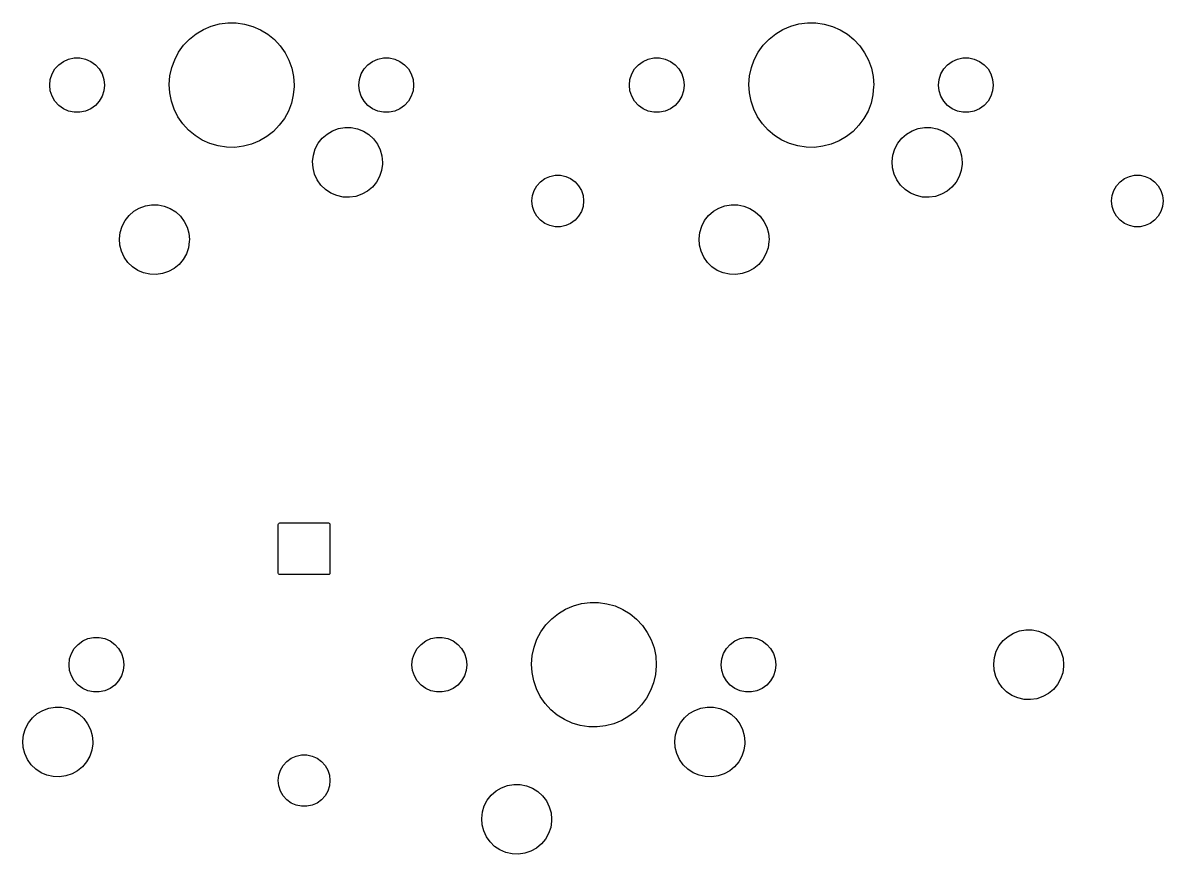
# Model space of a CAD drawing. Extents: x -119 to 120, y -47 to 51.
# Drawn here: x -83.06 to -45.58, y -44.33 to -17 of the extents above; entities that cross this region are included whole.
import ezdxf

# ---------------------------------------------------------------- set-up
doc = ezdxf.new("R2010")
doc.units = 0
doc.layers.add('BLACK', color=7, linetype='CONTINUOUS')

msp = doc.modelspace()

# ---------------------------------------------------------------- linework, layer by layer
at = {"layer": 'BLACK', "linetype": 'CONTINUOUS'}
for p, q in [((-77.37, -17.3666), (-77.1307, -17.2234)), ((-77.1307, -17.2234), (-76.8742, -17.114)), ((-76.8742, -17.114), (-76.6052, -17.0404)), ((-76.6052, -17.0404), (-76.3287, -17.004)), ((-76.3287, -17.004), (-76.0499, -17.0055)), ((-76.0499, -17.0055), (-75.7738, -17.0448)), ((-75.7738, -17.0448), (-75.5056, -17.1212)), ((-75.5056, -17.1212), (-75.2502, -17.2333)), ((-75.2502, -17.2333), (-75.0125, -17.379)), ((-58.32, -17.3666), (-58.0807, -17.2234)), ((-58.0807, -17.2234), (-57.8242, -17.114)), ((-57.8242, -17.114), (-57.5552, -17.0404)), ((-57.5552, -17.0404), (-57.2787, -17.004)), ((-57.2787, -17.004), (-56.9999, -17.0055)), ((-56.9999, -17.0055), (-56.7238, -17.0448)), ((-56.7238, -17.0448), (-56.4556, -17.1212)), ((-56.4556, -17.1212), (-56.2002, -17.2333)), ((-56.2002, -17.2333), (-55.9625, -17.379)), ((-77.7796, -17.7433), (-77.5876, -17.541)), ((-77.5876, -17.541), (-77.37, -17.3666)), ((-75.0125, -17.379), (-74.7967, -17.5556)), ((-74.7967, -17.5556), (-74.6069, -17.7599)), ((-58.7296, -17.7433), (-58.5376, -17.541)), ((-58.5376, -17.541), (-58.32, -17.3666)), ((-55.9625, -17.379), (-55.7467, -17.5556)), ((-55.7467, -17.5556), (-55.5569, -17.7599)), ((-78.0728, -18.2162), (-77.9423, -17.9697)), ((-77.9423, -17.9697), (-77.7796, -17.7433)), ((-74.6069, -17.7599), (-74.4465, -17.988)), ((-74.4465, -17.988), (-74.3186, -18.2358)), ((-59.0228, -18.2162), (-58.8923, -17.9697)), ((-58.8923, -17.9697), (-58.7296, -17.7433)), ((-55.5569, -17.7599), (-55.3965, -17.988)), ((-55.3965, -17.988), (-55.2686, -18.2358)), ((-81.8822, -18.3812), (-81.73, -18.2706)), ((-81.73, -18.2706), (-81.5581, -18.194)), ((-81.5581, -18.194), (-81.3741, -18.1549)), ((-81.3741, -18.1549), (-81.1859, -18.1549)), ((-81.1859, -18.1549), (-81.0019, -18.194)), ((-81.0019, -18.194), (-80.83, -18.2706)), ((-80.83, -18.2706), (-80.6778, -18.3812)), ((-78.1686, -18.4781), (-78.0728, -18.2162)), ((-74.3186, -18.2358), (-74.2255, -18.4987)), ((-71.7222, -18.3812), (-71.57, -18.2706)), ((-71.57, -18.2706), (-71.3981, -18.194)), ((-71.3981, -18.194), (-71.2141, -18.1549)), ((-71.2141, -18.1549), (-71.0259, -18.1549)), ((-71.0259, -18.1549), (-70.8419, -18.194)), ((-70.8419, -18.194), (-70.67, -18.2706)), ((-70.67, -18.2706), (-70.5178, -18.3812)), ((-62.8322, -18.3812), (-62.68, -18.2706)), ((-62.68, -18.2706), (-62.5081, -18.194)), ((-62.5081, -18.194), (-62.3241, -18.1549)), ((-62.3241, -18.1549), (-62.1359, -18.1549)), ((-62.1359, -18.1549), (-61.9519, -18.194)), ((-61.9519, -18.194), (-61.78, -18.2706)), ((-61.78, -18.2706), (-61.6278, -18.3812)), ((-59.1186, -18.4781), (-59.0228, -18.2162)), ((-55.2686, -18.2358), (-55.1755, -18.4987)), ((-52.6722, -18.3812), (-52.52, -18.2706)), ((-52.52, -18.2706), (-52.3481, -18.194)), ((-52.3481, -18.194), (-52.1641, -18.1549)), ((-52.1641, -18.1549), (-51.9759, -18.1549)), ((-51.9759, -18.1549), (-51.7919, -18.194)), ((-51.7919, -18.194), (-51.62, -18.2706)), ((-51.62, -18.2706), (-51.4678, -18.3812)), ((-82.1603, -18.8629), (-82.1022, -18.6839)), ((-82.1022, -18.6839), (-82.0081, -18.521)), ((-82.0081, -18.521), (-81.8822, -18.3812)), ((-80.6778, -18.3812), (-80.5519, -18.521)), ((-80.5519, -18.521), (-80.4578, -18.6839)), ((-80.4578, -18.6839), (-80.3997, -18.8629)), ((-78.228, -18.7505), (-78.1686, -18.4781)), ((-74.2255, -18.4987), (-74.169, -18.7718)), ((-72.0003, -18.8629), (-71.9422, -18.6839)), ((-71.9422, -18.6839), (-71.8481, -18.521)), ((-71.8481, -18.521), (-71.7222, -18.3812)), ((-70.5178, -18.3812), (-70.3919, -18.521)), ((-70.3919, -18.521), (-70.2978, -18.6839)), ((-70.2978, -18.6839), (-70.2397, -18.8629)), ((-63.1103, -18.8629), (-63.0522, -18.6839)), ((-63.0522, -18.6839), (-62.9581, -18.521)), ((-62.9581, -18.521), (-62.8322, -18.3812)), ((-61.6278, -18.3812), (-61.5019, -18.521)), ((-61.5019, -18.521), (-61.4078, -18.6839)), ((-61.4078, -18.6839), (-61.3497, -18.8629)), ((-59.178, -18.7505), (-59.1186, -18.4781)), ((-55.1755, -18.4987), (-55.119, -18.7718)), ((-52.9503, -18.8629), (-52.8922, -18.6839)), ((-52.8922, -18.6839), (-52.7981, -18.521)), ((-52.7981, -18.521), (-52.6722, -18.3812)), ((-51.4678, -18.3812), (-51.3419, -18.521)), ((-51.3419, -18.521), (-51.2478, -18.6839)), ((-51.2478, -18.6839), (-51.1897, -18.8629)), ((-82.18, -19.05), (-82.1603, -18.8629)), ((-82.1603, -19.2371), (-82.18, -19.05)), ((-80.3997, -18.8629), (-80.38, -19.05)), ((-80.38, -19.05), (-80.3997, -19.2371)), ((-78.2499, -19.0285), (-78.228, -18.7505)), ((-78.2338, -19.3069), (-78.2499, -19.0285)), ((-74.1504, -19.0929), (-74.1752, -19.3707)), ((-74.169, -18.7718), (-74.15, -19.05)), ((-74.15, -19.05), (-74.1504, -19.0929)), ((-72.02, -19.05), (-72.0003, -18.8629)), ((-72.0003, -19.2371), (-72.02, -19.05)), ((-70.2397, -18.8629), (-70.22, -19.05)), ((-70.22, -19.05), (-70.2397, -19.2371)), ((-63.13, -19.05), (-63.1103, -18.8629)), ((-63.1103, -19.2371), (-63.13, -19.05)), ((-61.3497, -18.8629), (-61.33, -19.05)), ((-61.33, -19.05), (-61.3497, -19.2371)), ((-59.1999, -19.0285), (-59.178, -18.7505)), ((-59.1838, -19.3069), (-59.1999, -19.0285)), ((-55.1004, -19.0929), (-55.1252, -19.3707)), ((-55.119, -18.7718), (-55.1, -19.05)), ((-55.1, -19.05), (-55.1004, -19.0929)), ((-52.97, -19.05), (-52.9503, -18.8629)), ((-52.9503, -19.2371), (-52.97, -19.05)), ((-51.1897, -18.8629), (-51.17, -19.05)), ((-51.17, -19.05), (-51.1897, -19.2371)), ((-82.1022, -19.4161), (-82.1603, -19.2371)), ((-82.0081, -19.579), (-82.1022, -19.4161)), ((-80.4578, -19.4161), (-80.5519, -19.579)), ((-80.3997, -19.2371), (-80.4578, -19.4161)), ((-78.1801, -19.5806), (-78.2338, -19.3069)), ((-74.1752, -19.3707), (-74.2375, -19.6425)), ((-71.9422, -19.4161), (-72.0003, -19.2371)), ((-71.8481, -19.579), (-71.9422, -19.4161)), ((-70.2978, -19.4161), (-70.3919, -19.579)), ((-70.2397, -19.2371), (-70.2978, -19.4161)), ((-63.0522, -19.4161), (-63.1103, -19.2371)), ((-62.9581, -19.579), (-63.0522, -19.4161)), ((-61.4078, -19.4161), (-61.5019, -19.579)), ((-61.3497, -19.2371), (-61.4078, -19.4161)), ((-59.1301, -19.5806), (-59.1838, -19.3069)), ((-55.1252, -19.3707), (-55.1875, -19.6425)), ((-52.8922, -19.4161), (-52.9503, -19.2371)), ((-52.7981, -19.579), (-52.8922, -19.4161)), ((-51.2478, -19.4161), (-51.3419, -19.579)), ((-51.1897, -19.2371), (-51.2478, -19.4161)), ((-81.8822, -19.7188), (-82.0081, -19.579)), ((-81.73, -19.8294), (-81.8822, -19.7188)), ((-81.5581, -19.906), (-81.73, -19.8294)), ((-80.83, -19.8294), (-81.0019, -19.906)), ((-80.6778, -19.7188), (-80.83, -19.8294)), ((-80.5519, -19.579), (-80.6778, -19.7188)), ((-78.0898, -19.8444), (-78.1801, -19.5806)), ((-77.9645, -20.0935), (-78.0898, -19.8444)), ((-74.2375, -19.6425), (-74.3361, -19.9034)), ((-71.7222, -19.7188), (-71.8481, -19.579)), ((-71.57, -19.8294), (-71.7222, -19.7188)), ((-71.3981, -19.906), (-71.57, -19.8294)), ((-70.67, -19.8294), (-70.8419, -19.906)), ((-70.5178, -19.7188), (-70.67, -19.8294)), ((-70.3919, -19.579), (-70.5178, -19.7188)), ((-62.8322, -19.7188), (-62.9581, -19.579)), ((-62.68, -19.8294), (-62.8322, -19.7188)), ((-62.5081, -19.906), (-62.68, -19.8294)), ((-61.78, -19.8294), (-61.9519, -19.906)), ((-61.6278, -19.7188), (-61.78, -19.8294)), ((-61.5019, -19.579), (-61.6278, -19.7188)), ((-59.0398, -19.8444), (-59.1301, -19.5806)), ((-58.9145, -20.0935), (-59.0398, -19.8444)), ((-55.1875, -19.6425), (-55.2861, -19.9034)), ((-52.6722, -19.7188), (-52.7981, -19.579)), ((-52.52, -19.8294), (-52.6722, -19.7188)), ((-52.3481, -19.906), (-52.52, -19.8294)), ((-51.62, -19.8294), (-51.7919, -19.906)), ((-51.4678, -19.7188), (-51.62, -19.8294)), ((-51.3419, -19.579), (-51.4678, -19.7188)), ((-81.3741, -19.9451), (-81.5581, -19.906)), ((-81.1859, -19.9451), (-81.3741, -19.9451)), ((-81.0019, -19.906), (-81.1859, -19.9451)), ((-77.8066, -20.3234), (-77.9645, -20.0935)), ((-74.4691, -20.1484), (-74.6342, -20.3732)), ((-74.3361, -19.9034), (-74.4691, -20.1484)), ((-71.2141, -19.9451), (-71.3981, -19.906)), ((-71.0259, -19.9451), (-71.2141, -19.9451)), ((-70.8419, -19.906), (-71.0259, -19.9451)), ((-62.3241, -19.9451), (-62.5081, -19.906)), ((-62.1359, -19.9451), (-62.3241, -19.9451)), ((-61.9519, -19.906), (-62.1359, -19.9451)), ((-58.7566, -20.3234), (-58.9145, -20.0935)), ((-55.4191, -20.1484), (-55.5842, -20.3732)), ((-55.2861, -19.9034), (-55.4191, -20.1484)), ((-52.1641, -19.9451), (-52.3481, -19.906)), ((-51.9759, -19.9451), (-52.1641, -19.9451)), ((-51.7919, -19.906), (-51.9759, -19.9451)), ((-77.6189, -20.5296), (-77.8066, -20.3234)), ((-77.405, -20.7085), (-77.6189, -20.5296)), ((-74.8283, -20.5734), (-75.0477, -20.7455)), ((-74.6342, -20.3732), (-74.8283, -20.5734)), ((-73.066, -20.6596), (-72.8851, -20.552)), ((-72.8851, -20.552), (-72.6876, -20.4792)), ((-72.6876, -20.4792), (-72.4802, -20.4435)), ((-72.4802, -20.4435), (-72.2698, -20.4463)), ((-72.2698, -20.4463), (-72.0634, -20.4874)), ((-72.0634, -20.4874), (-71.8679, -20.5653)), ((-71.8679, -20.5653), (-71.6899, -20.6776)), ((-58.5689, -20.5296), (-58.7566, -20.3234)), ((-58.355, -20.7085), (-58.5689, -20.5296)), ((-55.7783, -20.5734), (-55.9977, -20.7455)), ((-55.5842, -20.3732), (-55.7783, -20.5734)), ((-54.016, -20.6596), (-53.8351, -20.552)), ((-53.8351, -20.552), (-53.6376, -20.4792)), ((-53.6376, -20.4792), (-53.4302, -20.4435)), ((-53.4302, -20.4435), (-53.2198, -20.4463)), ((-53.2198, -20.4463), (-53.0134, -20.4874)), ((-53.0134, -20.4874), (-52.8179, -20.5653)), ((-52.8179, -20.5653), (-52.6399, -20.6776)), ((-77.1687, -20.8567), (-77.405, -20.7085)), ((-76.9146, -20.9714), (-77.1687, -20.8567)), ((-76.6472, -21.0506), (-76.9146, -20.9714)), ((-75.2885, -20.8862), (-75.5461, -20.9929)), ((-75.0477, -20.7455), (-75.2885, -20.8862)), ((-73.4525, -21.1499), (-73.3545, -20.9637)), ((-73.3545, -20.9637), (-73.2242, -20.7984)), ((-73.2242, -20.7984), (-73.066, -20.6596)), ((-71.6899, -20.6776), (-71.5354, -20.8205)), ((-71.5354, -20.8205), (-71.4095, -20.9891)), ((-58.1187, -20.8567), (-58.355, -20.7085)), ((-57.8646, -20.9714), (-58.1187, -20.8567)), ((-57.5972, -21.0506), (-57.8646, -20.9714)), ((-56.2385, -20.8862), (-56.4961, -20.9929)), ((-55.9977, -20.7455), (-56.2385, -20.8862)), ((-54.4025, -21.1499), (-54.3045, -20.9637)), ((-54.3045, -20.9637), (-54.1742, -20.7984)), ((-54.1742, -20.7984), (-54.016, -20.6596)), ((-52.6399, -20.6776), (-52.4854, -20.8205)), ((-52.4854, -20.8205), (-52.3595, -20.9891)), ((-76.3715, -21.0928), (-76.6472, -21.0506)), ((-76.0927, -21.0972), (-76.3715, -21.0928)), ((-75.8159, -21.0637), (-76.0927, -21.0972)), ((-75.5461, -20.9929), (-75.8159, -21.0637)), ((-73.5396, -21.5599), (-73.5149, -21.3509)), ((-73.5149, -21.3509), (-73.4525, -21.1499)), ((-71.4095, -20.9891), (-71.3164, -21.1779)), ((-71.3164, -21.1779), (-71.2593, -21.3804)), ((-57.3215, -21.0928), (-57.5972, -21.0506)), ((-57.0427, -21.0972), (-57.3215, -21.0928)), ((-56.7659, -21.0637), (-57.0427, -21.0972)), ((-56.4961, -20.9929), (-56.7659, -21.0637)), ((-54.4896, -21.5599), (-54.4649, -21.3509)), ((-54.4649, -21.3509), (-54.4025, -21.1499)), ((-52.3595, -20.9891), (-52.2664, -21.1779)), ((-52.2664, -21.1779), (-52.2093, -21.3804)), ((-73.5258, -21.7699), (-73.5396, -21.5599)), ((-71.2416, -21.6502), (-71.2718, -21.8585)), ((-71.2593, -21.3804), (-71.24, -21.59)), ((-71.24, -21.59), (-71.2416, -21.6502)), ((-54.4758, -21.7699), (-54.4896, -21.5599)), ((-52.1916, -21.6502), (-52.2218, -21.8585)), ((-52.2093, -21.3804), (-52.19, -21.59)), ((-52.19, -21.59), (-52.1916, -21.6502)), ((-73.474, -21.9739), (-73.5258, -21.7699)), ((-73.3859, -22.165), (-73.474, -21.9739)), ((-71.3394, -22.0577), (-71.4423, -22.2414)), ((-71.2718, -21.8585), (-71.3394, -22.0577)), ((-65.9094, -22.1239), (-65.747, -22.0516)), ((-65.747, -22.0516), (-65.5732, -22.0147)), ((-65.5732, -22.0147), (-65.3955, -22.0147)), ((-65.3955, -22.0147), (-65.2217, -22.0516)), ((-65.2217, -22.0516), (-65.0594, -22.1239)), ((-54.424, -21.9739), (-54.4758, -21.7699)), ((-54.3359, -22.165), (-54.424, -21.9739)), ((-52.2894, -22.0577), (-52.3923, -22.2414)), ((-52.2218, -21.8585), (-52.2894, -22.0577)), ((-46.8594, -22.1239), (-46.697, -22.0516)), ((-46.697, -22.0516), (-46.5232, -22.0147)), ((-46.5232, -22.0147), (-46.3455, -22.0147)), ((-46.3455, -22.0147), (-46.1717, -22.0516)), ((-46.1717, -22.0516), (-46.0094, -22.1239)), ((-73.2645, -22.3369), (-73.3859, -22.165)), ((-73.1137, -22.4837), (-73.2645, -22.3369)), ((-72.9387, -22.6006), (-73.1137, -22.4837)), ((-71.5768, -22.4032), (-71.7386, -22.5377)), ((-71.4423, -22.2414), (-71.5768, -22.4032)), ((-66.2609, -22.5143), (-66.172, -22.3604)), ((-66.172, -22.3604), (-66.0531, -22.2283)), ((-66.0531, -22.2283), (-65.9094, -22.1239)), ((-65.0594, -22.1239), (-64.9156, -22.2283)), ((-64.9156, -22.2283), (-64.7967, -22.3604)), ((-64.7967, -22.3604), (-64.7079, -22.5143)), ((-54.2145, -22.3369), (-54.3359, -22.165)), ((-54.0637, -22.4837), (-54.2145, -22.3369)), ((-53.8887, -22.6006), (-54.0637, -22.4837)), ((-52.5268, -22.4032), (-52.6886, -22.5377)), ((-52.3923, -22.2414), (-52.5268, -22.4032)), ((-47.2109, -22.5143), (-47.122, -22.3604)), ((-47.122, -22.3604), (-47.0031, -22.2283)), ((-47.0031, -22.2283), (-46.8594, -22.1239)), ((-46.0094, -22.1239), (-45.8656, -22.2283)), ((-45.8656, -22.2283), (-45.7467, -22.3604)), ((-45.7467, -22.3604), (-45.6579, -22.5143)), ((-72.7454, -22.6837), (-72.9387, -22.6006)), ((-72.5401, -22.7302), (-72.7454, -22.6837)), ((-72.3298, -22.7384), (-72.5401, -22.7302)), ((-72.1215, -22.7082), (-72.3298, -22.7384)), ((-71.9223, -22.6406), (-72.1215, -22.7082)), ((-71.7386, -22.5377), (-71.9223, -22.6406)), ((-66.3344, -22.86), (-66.3158, -22.6833)), ((-66.3158, -23.0367), (-66.3344, -22.86)), ((-66.3158, -22.6833), (-66.2609, -22.5143)), ((-64.7079, -22.5143), (-64.653, -22.6833)), ((-64.653, -22.6833), (-64.6344, -22.86)), ((-64.6344, -22.86), (-64.653, -23.0367)), ((-53.6954, -22.6837), (-53.8887, -22.6006)), ((-53.4901, -22.7302), (-53.6954, -22.6837)), ((-53.2798, -22.7384), (-53.4901, -22.7302)), ((-53.0715, -22.7082), (-53.2798, -22.7384)), ((-52.8723, -22.6406), (-53.0715, -22.7082)), ((-52.6886, -22.5377), (-52.8723, -22.6406)), ((-47.2844, -22.86), (-47.2658, -22.6833)), ((-47.2658, -23.0367), (-47.2844, -22.86)), ((-47.2658, -22.6833), (-47.2109, -22.5143)), ((-45.6579, -22.5143), (-45.6029, -22.6833)), ((-45.6029, -22.6833), (-45.5844, -22.86)), ((-45.5844, -22.86), (-45.6029, -23.0367)), ((-79.5742, -23.3384), (-79.416, -23.1996)), ((-79.416, -23.1996), (-79.2351, -23.092)), ((-79.2351, -23.092), (-79.0376, -23.0192)), ((-79.0376, -23.0192), (-78.8302, -22.9835)), ((-78.8302, -22.9835), (-78.6198, -22.9863)), ((-78.6198, -22.9863), (-78.4134, -23.0274)), ((-78.4134, -23.0274), (-78.2179, -23.1053)), ((-78.2179, -23.1053), (-78.0399, -23.2176)), ((-78.0399, -23.2176), (-77.8854, -23.3605)), ((-66.2609, -23.2057), (-66.3158, -23.0367)), ((-66.172, -23.3596), (-66.2609, -23.2057)), ((-64.7079, -23.2057), (-64.7967, -23.3596)), ((-64.653, -23.0367), (-64.7079, -23.2057)), ((-60.5242, -23.3384), (-60.366, -23.1996)), ((-60.366, -23.1996), (-60.1851, -23.092)), ((-60.1851, -23.092), (-59.9876, -23.0192)), ((-59.9876, -23.0192), (-59.7802, -22.9835)), ((-59.7802, -22.9835), (-59.5698, -22.9863)), ((-59.5698, -22.9863), (-59.3634, -23.0274)), ((-59.3634, -23.0274), (-59.1679, -23.1053)), ((-59.1679, -23.1053), (-58.9899, -23.2176)), ((-58.9899, -23.2176), (-58.8354, -23.3605)), ((-47.2109, -23.2057), (-47.2658, -23.0367)), ((-47.122, -23.3596), (-47.2109, -23.2057)), ((-45.6579, -23.2057), (-45.7467, -23.3596)), ((-45.6029, -23.0367), (-45.6579, -23.2057)), ((-79.8025, -23.6899), (-79.7045, -23.5037)), ((-79.7045, -23.5037), (-79.5742, -23.3384)), ((-77.8854, -23.3605), (-77.7595, -23.5291)), ((-77.7595, -23.5291), (-77.6664, -23.7179)), ((-66.0531, -23.4917), (-66.172, -23.3596)), ((-65.9094, -23.5961), (-66.0531, -23.4917)), ((-65.747, -23.6684), (-65.9094, -23.5961)), ((-65.0594, -23.5961), (-65.2217, -23.6684)), ((-64.9156, -23.4917), (-65.0594, -23.5961)), ((-64.7967, -23.3596), (-64.9156, -23.4917)), ((-60.7525, -23.6899), (-60.6545, -23.5037)), ((-60.6545, -23.5037), (-60.5242, -23.3384)), ((-58.8354, -23.3605), (-58.7095, -23.5291)), ((-58.7095, -23.5291), (-58.6164, -23.7179)), ((-47.0031, -23.4917), (-47.122, -23.3596)), ((-46.8594, -23.5961), (-47.0031, -23.4917)), ((-46.697, -23.6684), (-46.8594, -23.5961)), ((-46.0094, -23.5961), (-46.1717, -23.6684)), ((-45.8656, -23.4917), (-46.0094, -23.5961)), ((-45.7467, -23.3596), (-45.8656, -23.4917)), ((-79.8896, -24.0999), (-79.8649, -23.8909)), ((-79.8649, -23.8909), (-79.8025, -23.6899)), ((-77.6664, -23.7179), (-77.6093, -23.9204)), ((-77.6093, -23.9204), (-77.59, -24.13)), ((-65.5732, -23.7053), (-65.747, -23.6684)), ((-65.3955, -23.7053), (-65.5732, -23.7053)), ((-65.2217, -23.6684), (-65.3955, -23.7053)), ((-60.8396, -24.0999), (-60.8149, -23.8909)), ((-60.8149, -23.8909), (-60.7525, -23.6899)), ((-58.6164, -23.7179), (-58.5593, -23.9204)), ((-58.5593, -23.9204), (-58.54, -24.13)), ((-46.5232, -23.7053), (-46.697, -23.6684)), ((-46.3455, -23.7053), (-46.5232, -23.7053)), ((-46.1717, -23.6684), (-46.3455, -23.7053)), ((-79.8758, -24.3099), (-79.8896, -24.0999)), ((-79.824, -24.5139), (-79.8758, -24.3099)), ((-77.5916, -24.1902), (-77.6218, -24.3985)), ((-77.59, -24.13), (-77.5916, -24.1902)), ((-60.8258, -24.3099), (-60.8396, -24.0999)), ((-60.774, -24.5139), (-60.8258, -24.3099)), ((-58.5416, -24.1902), (-58.5718, -24.3985)), ((-58.54, -24.13), (-58.5416, -24.1902)), ((-79.7359, -24.705), (-79.824, -24.5139)), ((-79.6145, -24.8769), (-79.7359, -24.705)), ((-77.6894, -24.5977), (-77.7923, -24.7814)), ((-77.6218, -24.3985), (-77.6894, -24.5977)), ((-60.6859, -24.705), (-60.774, -24.5139)), ((-60.5645, -24.8769), (-60.6859, -24.705)), ((-58.6394, -24.5977), (-58.7423, -24.7814)), ((-58.5718, -24.3985), (-58.6394, -24.5977)), ((-79.4637, -25.0237), (-79.6145, -24.8769)), ((-79.2887, -25.1406), (-79.4637, -25.0237)), ((-78.0886, -25.0777), (-78.2723, -25.1806)), ((-77.9268, -24.9432), (-78.0886, -25.0777)), ((-77.7923, -24.7814), (-77.9268, -24.9432)), ((-60.4137, -25.0237), (-60.5645, -24.8769)), ((-60.2387, -25.1406), (-60.4137, -25.0237)), ((-59.0386, -25.0777), (-59.2223, -25.1806)), ((-58.8768, -24.9432), (-59.0386, -25.0777)), ((-58.7423, -24.7814), (-58.8768, -24.9432)), ((-79.0954, -25.2237), (-79.2887, -25.1406)), ((-78.8901, -25.2702), (-79.0954, -25.2237)), ((-78.6798, -25.2784), (-78.8901, -25.2702)), ((-78.4715, -25.2482), (-78.6798, -25.2784)), ((-78.2723, -25.1806), (-78.4715, -25.2482)), ((-60.0454, -25.2237), (-60.2387, -25.1406)), ((-59.8401, -25.2702), (-60.0454, -25.2237)), ((-59.6298, -25.2784), (-59.8401, -25.2702)), ((-59.4215, -25.2482), (-59.6298, -25.2784)), ((-59.2223, -25.1806), (-59.4215, -25.2482)), ((-74.6688, -33.49), (-74.6649, -33.4709)), ((-74.6688, -35.09), (-74.6688, -33.49)), ((-74.6649, -33.4709), (-74.6541, -33.4546)), ((-74.6541, -33.4546), (-74.6379, -33.4438)), ((-74.6379, -33.4438), (-74.6187, -33.44)), ((-74.6187, -33.44), (-73.0187, -33.44)), ((-73.0187, -33.44), (-72.9996, -33.4438)), ((-72.9996, -33.4438), (-72.9834, -33.4546)), ((-72.9834, -33.4546), (-72.9726, -33.4709)), ((-72.9726, -33.4709), (-72.9688, -33.49)), ((-72.9688, -33.49), (-72.9688, -35.09)), ((-74.6649, -35.1091), (-74.6688, -35.09)), ((-74.6541, -35.1254), (-74.6649, -35.1091)), ((-74.6379, -35.1362), (-74.6541, -35.1254)), ((-74.6187, -35.14), (-74.6379, -35.1362)), ((-73.0187, -35.14), (-74.6187, -35.14)), ((-72.9996, -35.1362), (-73.0187, -35.14)), ((-72.9834, -35.1254), (-72.9996, -35.1362)), ((-72.9726, -35.1091), (-72.9834, -35.1254)), ((-72.9688, -35.09), (-72.9726, -35.1091)), ((-65.4637, -36.4166), (-65.2244, -36.2734)), ((-65.2244, -36.2734), (-64.9679, -36.164)), ((-64.9679, -36.164), (-64.6989, -36.0904)), ((-64.6989, -36.0904), (-64.4225, -36.054)), ((-64.4225, -36.054), (-64.1436, -36.0555)), ((-64.1436, -36.0555), (-63.8675, -36.0948)), ((-63.8675, -36.0948), (-63.5993, -36.1712)), ((-63.5993, -36.1712), (-63.344, -36.2833)), ((-63.344, -36.2833), (-63.1062, -36.429)), ((-65.8733, -36.7933), (-65.6813, -36.591)), ((-65.6813, -36.591), (-65.4637, -36.4166)), ((-63.1062, -36.429), (-62.8904, -36.6056)), ((-62.8904, -36.6056), (-62.7006, -36.8099)), ((-66.1665, -37.2662), (-66.036, -37.0197)), ((-66.036, -37.0197), (-65.8733, -36.7933)), ((-62.7006, -36.8099), (-62.5403, -37.038)), ((-62.5403, -37.038), (-62.4124, -37.2858)), ((-50.6822, -37.1696), (-50.5013, -37.062)), ((-50.5013, -37.062), (-50.3039, -36.9892)), ((-50.3039, -36.9892), (-50.0965, -36.9535)), ((-50.0965, -36.9535), (-49.886, -36.9563)), ((-49.886, -36.9563), (-49.6796, -36.9974)), ((-49.6796, -36.9974), (-49.4842, -37.0753)), ((-49.4842, -37.0753), (-49.3062, -37.1876)), ((-81.3731, -37.571), (-81.2472, -37.4312)), ((-81.2472, -37.4312), (-81.095, -37.3206)), ((-81.095, -37.3206), (-80.9231, -37.244)), ((-80.9231, -37.244), (-80.7391, -37.2049)), ((-80.7391, -37.2049), (-80.5509, -37.2049)), ((-80.5509, -37.2049), (-80.3669, -37.244)), ((-80.3669, -37.244), (-80.195, -37.3206)), ((-80.195, -37.3206), (-80.0428, -37.4312)), ((-80.0428, -37.4312), (-79.9169, -37.571)), ((-70.1019, -37.571), (-69.976, -37.4312)), ((-69.976, -37.4312), (-69.8237, -37.3206)), ((-69.8237, -37.3206), (-69.6519, -37.244)), ((-69.6519, -37.244), (-69.4678, -37.2049)), ((-69.4678, -37.2049), (-69.2797, -37.2049)), ((-69.2797, -37.2049), (-69.0956, -37.244)), ((-69.0956, -37.244), (-68.9237, -37.3206)), ((-68.9237, -37.3206), (-68.7715, -37.4312)), ((-68.7715, -37.4312), (-68.6456, -37.571)), ((-66.2624, -37.5281), (-66.1665, -37.2662)), ((-62.4124, -37.2858), (-62.3193, -37.5487)), ((-59.9419, -37.571), (-59.816, -37.4312)), ((-59.816, -37.4312), (-59.6638, -37.3206)), ((-59.6638, -37.3206), (-59.4919, -37.244)), ((-59.4919, -37.244), (-59.3078, -37.2049)), ((-59.3078, -37.2049), (-59.1197, -37.2049)), ((-59.1197, -37.2049), (-58.9356, -37.244)), ((-58.9356, -37.244), (-58.7637, -37.3206)), ((-58.7637, -37.3206), (-58.6115, -37.4312)), ((-58.6115, -37.4312), (-58.4856, -37.571)), ((-51.0687, -37.6599), (-50.9707, -37.4737)), ((-50.9707, -37.4737), (-50.8404, -37.3084)), ((-50.8404, -37.3084), (-50.6822, -37.1696)), ((-49.3062, -37.1876), (-49.1516, -37.3305)), ((-49.1516, -37.3305), (-49.0257, -37.4991)), ((-81.5253, -37.9129), (-81.4672, -37.7339)), ((-81.4672, -37.7339), (-81.3731, -37.571)), ((-79.9169, -37.571), (-79.8228, -37.7339)), ((-79.8228, -37.7339), (-79.7647, -37.9129)), ((-70.2541, -37.9129), (-70.1959, -37.7339)), ((-70.1959, -37.7339), (-70.1019, -37.571)), ((-68.6456, -37.571), (-68.5516, -37.7339)), ((-68.5516, -37.7339), (-68.4934, -37.9129)), ((-66.3436, -38.0785), (-66.3218, -37.8005)), ((-66.3218, -37.8005), (-66.2624, -37.5281)), ((-62.3193, -37.5487), (-62.2627, -37.8218)), ((-62.2627, -37.8218), (-62.2437, -38.1)), ((-60.0941, -37.9129), (-60.0359, -37.7339)), ((-60.0359, -37.7339), (-59.9419, -37.571)), ((-58.4856, -37.571), (-58.3916, -37.7339)), ((-58.3916, -37.7339), (-58.3334, -37.9129)), ((-51.1311, -37.8609), (-51.0687, -37.6599)), ((-49.0257, -37.4991), (-48.9326, -37.6879)), ((-48.9326, -37.6879), (-48.8755, -37.8904)), ((-81.545, -38.1), (-81.5253, -37.9129)), ((-81.5253, -38.2871), (-81.545, -38.1)), ((-79.7647, -37.9129), (-79.745, -38.1)), ((-79.745, -38.1), (-79.7647, -38.2871)), ((-70.2737, -38.1), (-70.2541, -37.9129)), ((-70.2541, -38.2871), (-70.2737, -38.1)), ((-68.4934, -37.9129), (-68.4737, -38.1)), ((-68.4737, -38.1), (-68.4934, -38.2871)), ((-66.3276, -38.3569), (-66.3436, -38.0785)), ((-62.2442, -38.1429), (-62.269, -38.4207)), ((-62.2437, -38.1), (-62.2442, -38.1429)), ((-60.1137, -38.1), (-60.0941, -37.9129)), ((-60.0941, -38.2871), (-60.1137, -38.1)), ((-58.3334, -37.9129), (-58.3137, -38.1)), ((-58.3137, -38.1), (-58.3334, -38.2871)), ((-51.1559, -38.0699), (-51.1311, -37.8609)), ((-51.1421, -38.2799), (-51.1559, -38.0699)), ((-48.8578, -38.1602), (-48.888, -38.3685)), ((-48.8755, -37.8904), (-48.8562, -38.1)), ((-48.8562, -38.1), (-48.8578, -38.1602)), ((-81.4672, -38.4661), (-81.5253, -38.2871)), ((-81.3731, -38.629), (-81.4672, -38.4661)), ((-79.8228, -38.4661), (-79.9169, -38.629)), ((-79.7647, -38.2871), (-79.8228, -38.4661)), ((-70.1959, -38.4661), (-70.2541, -38.2871)), ((-70.1019, -38.629), (-70.1959, -38.4661)), ((-68.5516, -38.4661), (-68.6456, -38.629)), ((-68.4934, -38.2871), (-68.5516, -38.4661)), ((-66.2739, -38.6306), (-66.3276, -38.3569)), ((-62.269, -38.4207), (-62.3312, -38.6925)), ((-60.0359, -38.4661), (-60.0941, -38.2871)), ((-59.9419, -38.629), (-60.0359, -38.4661)), ((-58.3916, -38.4661), (-58.4856, -38.629)), ((-58.3334, -38.2871), (-58.3916, -38.4661)), ((-51.0903, -38.4839), (-51.1421, -38.2799)), ((-51.0022, -38.675), (-51.0903, -38.4839)), ((-48.9557, -38.5677), (-49.0585, -38.7514)), ((-48.888, -38.3685), (-48.9557, -38.5677)), ((-81.2472, -38.7688), (-81.3731, -38.629)), ((-81.095, -38.8794), (-81.2472, -38.7688)), ((-80.9231, -38.956), (-81.095, -38.8794)), ((-80.7391, -38.9951), (-80.9231, -38.956)), ((-80.3669, -38.956), (-80.5509, -38.9951)), ((-80.195, -38.8794), (-80.3669, -38.956)), ((-80.0428, -38.7688), (-80.195, -38.8794)), ((-79.9169, -38.629), (-80.0428, -38.7688)), ((-69.976, -38.7688), (-70.1019, -38.629)), ((-69.8237, -38.8794), (-69.976, -38.7688)), ((-69.6519, -38.956), (-69.8237, -38.8794)), ((-69.4678, -38.9951), (-69.6519, -38.956)), ((-69.0956, -38.956), (-69.2797, -38.9951)), ((-68.9237, -38.8794), (-69.0956, -38.956)), ((-68.7715, -38.7688), (-68.9237, -38.8794)), ((-68.6456, -38.629), (-68.7715, -38.7688)), ((-66.1836, -38.8944), (-66.2739, -38.6306)), ((-66.0583, -39.1435), (-66.1836, -38.8944)), ((-62.4298, -38.9534), (-62.5629, -39.1984)), ((-62.3312, -38.6925), (-62.4298, -38.9534)), ((-59.816, -38.7688), (-59.9419, -38.629)), ((-59.6638, -38.8794), (-59.816, -38.7688)), ((-59.4919, -38.956), (-59.6638, -38.8794)), ((-59.3078, -38.9951), (-59.4919, -38.956)), ((-58.9356, -38.956), (-59.1197, -38.9951)), ((-58.7637, -38.8794), (-58.9356, -38.956)), ((-58.6115, -38.7688), (-58.7637, -38.8794)), ((-58.4856, -38.629), (-58.6115, -38.7688)), ((-50.8807, -38.8469), (-51.0022, -38.675)), ((-50.73, -38.9937), (-50.8807, -38.8469)), ((-49.1931, -38.9132), (-49.3549, -39.0477)), ((-49.0585, -38.7514), (-49.1931, -38.9132)), ((-80.5509, -38.9951), (-80.7391, -38.9951)), ((-69.2797, -38.9951), (-69.4678, -38.9951)), ((-65.9003, -39.3734), (-66.0583, -39.1435)), ((-62.5629, -39.1984), (-62.728, -39.4232)), ((-59.1197, -38.9951), (-59.3078, -38.9951)), ((-50.555, -39.1106), (-50.73, -38.9937)), ((-50.3616, -39.1937), (-50.555, -39.1106)), ((-50.1564, -39.2402), (-50.3616, -39.1937)), ((-49.9461, -39.2484), (-50.1564, -39.2402)), ((-49.7378, -39.2182), (-49.9461, -39.2484)), ((-49.5385, -39.1506), (-49.7378, -39.2182)), ((-49.3549, -39.0477), (-49.5385, -39.1506)), ((-82.7492, -39.8484), (-82.591, -39.7096)), ((-82.591, -39.7096), (-82.4101, -39.602)), ((-82.4101, -39.602), (-82.2126, -39.5292)), ((-82.2126, -39.5292), (-82.0052, -39.4935)), ((-82.0052, -39.4935), (-81.7948, -39.4963)), ((-81.7948, -39.4963), (-81.5884, -39.5374)), ((-81.5884, -39.5374), (-81.3929, -39.6153)), ((-81.3929, -39.6153), (-81.2149, -39.7276)), ((-81.2149, -39.7276), (-81.0604, -39.8705)), ((-65.7126, -39.5796), (-65.9003, -39.3734)), ((-65.4987, -39.7585), (-65.7126, -39.5796)), ((-62.922, -39.6234), (-63.1415, -39.7955)), ((-62.728, -39.4232), (-62.922, -39.6234)), ((-61.3179, -39.8484), (-61.1597, -39.7096)), ((-61.1597, -39.7096), (-60.9788, -39.602)), ((-60.9788, -39.602), (-60.7814, -39.5292)), ((-60.7814, -39.5292), (-60.574, -39.4935)), ((-60.574, -39.4935), (-60.3635, -39.4963)), ((-60.3635, -39.4963), (-60.1571, -39.5374)), ((-60.1571, -39.5374), (-59.9617, -39.6153)), ((-59.9617, -39.6153), (-59.7837, -39.7276)), ((-59.7837, -39.7276), (-59.6291, -39.8705)), ((-82.9775, -40.1999), (-82.8795, -40.0137)), ((-82.8795, -40.0137), (-82.7492, -39.8484)), ((-81.0604, -39.8705), (-80.9345, -40.0391)), ((-80.9345, -40.0391), (-80.8414, -40.2279)), ((-65.2625, -39.9067), (-65.4987, -39.7585)), ((-65.0083, -40.0214), (-65.2625, -39.9067)), ((-64.7409, -40.1006), (-65.0083, -40.0214)), ((-64.4653, -40.1428), (-64.7409, -40.1006)), ((-63.6399, -40.0429), (-63.9096, -40.1137)), ((-63.3822, -39.9362), (-63.6399, -40.0429)), ((-63.1415, -39.7955), (-63.3822, -39.9362)), ((-61.5462, -40.1999), (-61.4482, -40.0137)), ((-61.4482, -40.0137), (-61.3179, -39.8484)), ((-59.6291, -39.8705), (-59.5032, -40.0391)), ((-59.5032, -40.0391), (-59.4101, -40.2279)), ((-83.0646, -40.6099), (-83.0399, -40.4009)), ((-83.0399, -40.4009), (-82.9775, -40.1999)), ((-80.8414, -40.2279), (-80.7843, -40.4304)), ((-80.7843, -40.4304), (-80.765, -40.64)), ((-64.1865, -40.1472), (-64.4653, -40.1428)), ((-63.9096, -40.1137), (-64.1865, -40.1472)), ((-61.6334, -40.6099), (-61.6086, -40.4009)), ((-61.6086, -40.4009), (-61.5462, -40.1999)), ((-59.4101, -40.2279), (-59.353, -40.4304)), ((-59.353, -40.4304), (-59.3337, -40.64)), ((-83.0508, -40.8199), (-83.0646, -40.6099)), ((-82.999, -41.0239), (-83.0508, -40.8199)), ((-80.7666, -40.7002), (-80.7968, -40.9085)), ((-80.765, -40.64), (-80.7666, -40.7002)), ((-61.6196, -40.8199), (-61.6334, -40.6099)), ((-61.5678, -41.0239), (-61.6196, -40.8199)), ((-59.3353, -40.7002), (-59.3655, -40.9085)), ((-59.3337, -40.64), (-59.3353, -40.7002)), ((-82.9109, -41.215), (-82.999, -41.0239)), ((-82.7895, -41.3869), (-82.9109, -41.215)), ((-80.8644, -41.1077), (-80.9673, -41.2914)), ((-80.7968, -40.9085), (-80.8644, -41.1077)), ((-74.3875, -41.2783), (-74.2437, -41.1739)), ((-74.2437, -41.1739), (-74.0814, -41.1016)), ((-74.0814, -41.1016), (-73.9076, -41.0647)), ((-73.9076, -41.0647), (-73.7299, -41.0647)), ((-73.7299, -41.0647), (-73.5561, -41.1016)), ((-73.5561, -41.1016), (-73.3937, -41.1739)), ((-73.3937, -41.1739), (-73.25, -41.2783)), ((-61.4797, -41.215), (-61.5678, -41.0239)), ((-61.3582, -41.3869), (-61.4797, -41.215)), ((-59.4332, -41.1077), (-59.536, -41.2914)), ((-59.3655, -40.9085), (-59.4332, -41.1077)), ((-82.6387, -41.5337), (-82.7895, -41.3869)), ((-82.4637, -41.6506), (-82.6387, -41.5337)), ((-81.2636, -41.5877), (-81.4473, -41.6906)), ((-81.1018, -41.4532), (-81.2636, -41.5877)), ((-80.9673, -41.2914), (-81.1018, -41.4532)), ((-74.6502, -41.7333), (-74.5953, -41.5643)), ((-74.5953, -41.5643), (-74.5064, -41.4104)), ((-74.5064, -41.4104), (-74.3875, -41.2783)), ((-73.25, -41.2783), (-73.1311, -41.4104)), ((-73.1311, -41.4104), (-73.0422, -41.5643)), ((-73.0422, -41.5643), (-72.9873, -41.7333)), ((-61.2075, -41.5337), (-61.3582, -41.3869)), ((-61.0325, -41.6506), (-61.2075, -41.5337)), ((-59.8324, -41.5877), (-60.016, -41.6906)), ((-59.6706, -41.4532), (-59.8324, -41.5877)), ((-59.536, -41.2914), (-59.6706, -41.4532)), ((-82.2704, -41.7337), (-82.4637, -41.6506)), ((-82.0651, -41.7802), (-82.2704, -41.7337)), ((-81.8548, -41.7884), (-82.0651, -41.7802)), ((-81.6465, -41.7582), (-81.8548, -41.7884)), ((-81.4473, -41.6906), (-81.6465, -41.7582)), ((-74.6688, -41.91), (-74.6502, -41.7333)), ((-74.6502, -42.0867), (-74.6688, -41.91)), ((-72.9873, -41.7333), (-72.9688, -41.91)), ((-72.9688, -41.91), (-72.9873, -42.0867)), ((-60.8391, -41.7337), (-61.0325, -41.6506)), ((-60.6339, -41.7802), (-60.8391, -41.7337)), ((-60.4236, -41.7884), (-60.6339, -41.7802)), ((-60.2153, -41.7582), (-60.4236, -41.7884)), ((-60.016, -41.6906), (-60.2153, -41.7582)), ((-74.5953, -42.2557), (-74.6502, -42.0867)), ((-74.5064, -42.4096), (-74.5953, -42.2557)), ((-73.0422, -42.2557), (-73.1311, -42.4096)), ((-72.9873, -42.0867), (-73.0422, -42.2557)), ((-67.6679, -42.3884), (-67.5097, -42.2496)), ((-67.5097, -42.2496), (-67.3288, -42.142)), ((-67.3288, -42.142), (-67.1314, -42.0692)), ((-67.1314, -42.0692), (-66.924, -42.0335)), ((-66.924, -42.0335), (-66.7135, -42.0363)), ((-66.7135, -42.0363), (-66.5071, -42.0774)), ((-66.5071, -42.0774), (-66.3117, -42.1553)), ((-66.3117, -42.1553), (-66.1337, -42.2676)), ((-66.1337, -42.2676), (-65.9791, -42.4105)), ((-74.3875, -42.5417), (-74.5064, -42.4096)), ((-74.2437, -42.6461), (-74.3875, -42.5417)), ((-74.0814, -42.7184), (-74.2437, -42.6461)), ((-73.9076, -42.7553), (-74.0814, -42.7184)), ((-73.5561, -42.7184), (-73.7299, -42.7553)), ((-73.3937, -42.6461), (-73.5561, -42.7184)), ((-73.25, -42.5417), (-73.3937, -42.6461)), ((-73.1311, -42.4096), (-73.25, -42.5417)), ((-67.8962, -42.7399), (-67.7982, -42.5537)), ((-67.7982, -42.5537), (-67.6679, -42.3884)), ((-65.9791, -42.4105), (-65.8532, -42.5791)), ((-65.8532, -42.5791), (-65.7601, -42.7679)), ((-73.7299, -42.7553), (-73.9076, -42.7553)), ((-67.9834, -43.1499), (-67.9586, -42.9409)), ((-67.9586, -42.9409), (-67.8962, -42.7399)), ((-65.7601, -42.7679), (-65.703, -42.9704)), ((-65.703, -42.9704), (-65.6838, -43.18)), ((-67.9696, -43.3599), (-67.9834, -43.1499)), ((-67.9178, -43.5639), (-67.9696, -43.3599)), ((-65.7155, -43.4485), (-65.7832, -43.6477)), ((-65.6853, -43.2402), (-65.7155, -43.4485)), ((-65.6838, -43.18), (-65.6853, -43.2402)), ((-67.8297, -43.755), (-67.9178, -43.5639)), ((-67.7082, -43.9269), (-67.8297, -43.755)), ((-65.886, -43.8314), (-66.0206, -43.9932)), ((-65.7832, -43.6477), (-65.886, -43.8314)), ((-67.5575, -44.0737), (-67.7082, -43.9269)), ((-67.3825, -44.1906), (-67.5575, -44.0737)), ((-67.1891, -44.2737), (-67.3825, -44.1906)), ((-66.1824, -44.1277), (-66.366, -44.2306)), ((-66.0206, -43.9932), (-66.1824, -44.1277)), ((-66.9839, -44.3202), (-67.1891, -44.2737)), ((-66.7736, -44.3284), (-66.9839, -44.3202)), ((-66.5653, -44.2982), (-66.7736, -44.3284)), ((-66.366, -44.2306), (-66.5653, -44.2982))]:
    msp.add_line(p, q, dxfattribs=at)

doc.saveas('drawing.dxf')
